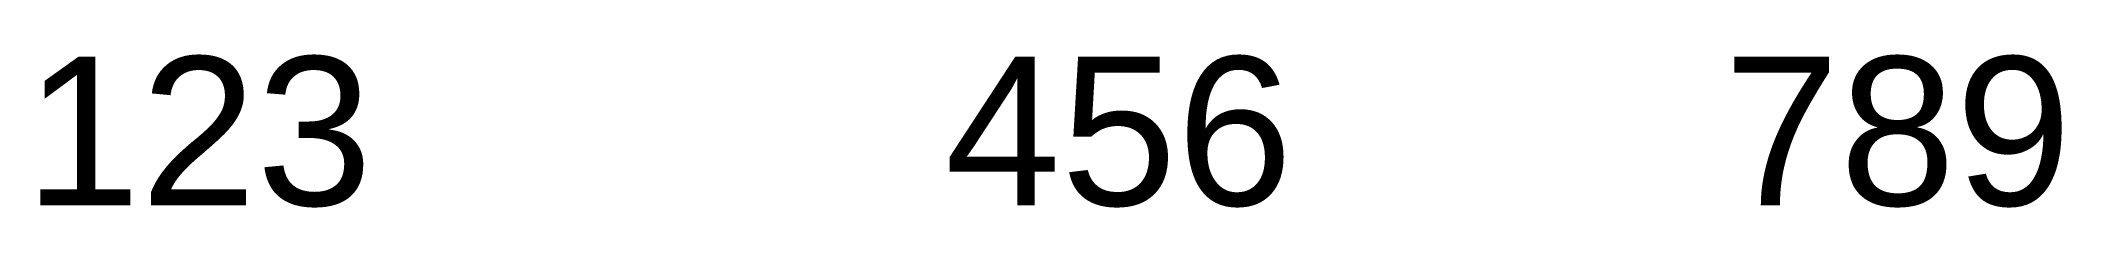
# Model space of a CAD drawing. Header units: millimetres. Extents: x 2669 to 4023, y 1023 to 1126.
import ezdxf

# ---------------------------------------------------------------- set-up
doc = ezdxf.new("R2010")
doc.units = ezdxf.units.MM
doc.styles.get("Standard").update_dxf_attribs({"font": 'arial.ttf'})

msp = doc.modelspace()

# ---------------------------------------------------------------- texts
for s, p in [('123', (2658.6, 1024.8)), ('456', (3275.2, 1024.8)), ('789', (3797, 1024.8))]:
    msp.add_text(s, height=100).set_placement(p)

doc.saveas('drawing.dxf')
